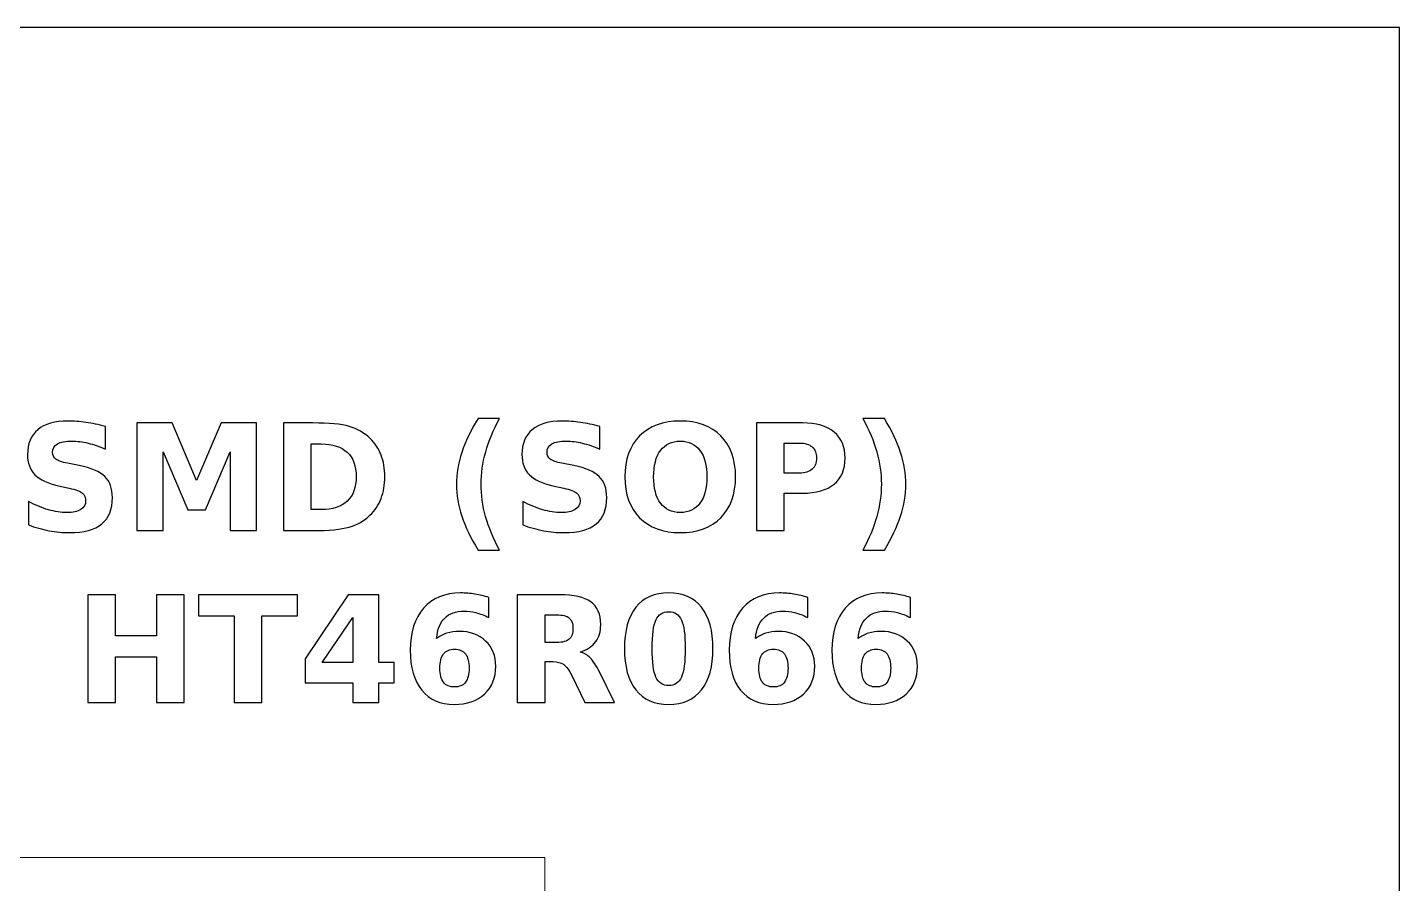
# Model space of a CAD drawing. Header units: centimetres. Extents: x -11.7 to -9.3, y -16.05 to -13.65.
# Drawn here: x -10.612 to -9.3, y -14.469 to -13.65 of the extents above; entities that cross this region are included whole.
import ezdxf

# ---------------------------------------------------------------- set-up
doc = ezdxf.new("R2010")
doc.units = ezdxf.units.CM
doc.header["$MEASUREMENT"] = 0
doc.layers.add('Layer 1', color=7, linetype='Continuous')

msp = doc.modelspace()

# ---------------------------------------------------------------- linework, layer by layer
at = {"layer": 'Layer 1', "color": 7}
msp.add_lwpolyline([(-11.7, -16.05), (-9.3, -16.05), (-9.3, -13.65), (-11.7, -13.65), (-11.7, -16.05)], close=True, dxfattribs=at)
at = {"layer": 'Layer 1', "color": 7, "lineweight": 9}
msp.add_lwpolyline([(-10.88251, -15.71355), (-10.11751, -15.71355), (-10.11751, -14.44355), (-10.88251, -14.44355), (-10.88251, -15.71355)], close=True, dxfattribs=at)
at = {"layer": 'Layer 1', "color": 250}
for points, knots in [([(-10.53771, -14.0314), (-10.53771, -14.0314), (-10.53771, -14.05315), (-10.53771, -14.05315), (-10.53771, -14.05315), (-10.54336, -14.05063), (-10.54888, -14.04873), (-10.55424, -14.04744), (-10.55424, -14.04744), (-10.55963, -14.04614), (-10.56471, -14.04551), (-10.56948, -14.04551), (-10.56948, -14.04551), (-10.57581, -14.04551), (-10.58051, -14.04638), (-10.58355, -14.04812), (-10.58355, -14.04812), (-10.58658, -14.04988), (-10.58809, -14.05259), (-10.58809, -14.05626), (-10.58809, -14.05626), (-10.58809, -14.05901), (-10.58708, -14.06117), (-10.58503, -14.0627), (-10.58503, -14.0627), (-10.58298, -14.06423), (-10.57927, -14.06557), (-10.57388, -14.06667), (-10.57388, -14.06667), (-10.57388, -14.06667), (-10.56259, -14.06893), (-10.56259, -14.06893), (-10.56259, -14.06893), (-10.55114, -14.07124), (-10.54303, -14.07472), (-10.53821, -14.07942), (-10.53821, -14.07942), (-10.53338, -14.0841), (-10.53096, -14.09076), (-10.53096, -14.09939), (-10.53096, -14.09939), (-10.53096, -14.11075), (-10.53432, -14.11919), (-10.54105, -14.12472), (-10.54105, -14.12472), (-10.54778, -14.13024), (-10.55805, -14.13302), (-10.57188, -14.13302), (-10.57188, -14.13302), (-10.57842, -14.13302), (-10.58496, -14.13241), (-10.59152, -14.13116), (-10.59152, -14.13116), (-10.59808, -14.12991), (-10.60467, -14.12808), (-10.61123, -14.12566), (-10.61123, -14.12566), (-10.61123, -14.12566), (-10.61123, -14.10327), (-10.61123, -14.10327), (-10.61123, -14.10327), (-10.60467, -14.10675), (-10.59832, -14.10938), (-10.59218, -14.11115), (-10.59218, -14.11115), (-10.58604, -14.11291), (-10.58014, -14.1138), (-10.57445, -14.1138), (-10.57445, -14.1138), (-10.56866, -14.1138), (-10.56422, -14.11284), (-10.56114, -14.11091), (-10.56114, -14.11091), (-10.55805, -14.10898), (-10.55653, -14.10623), (-10.55653, -14.10263), (-10.55653, -14.10263), (-10.55653, -14.09943), (-10.55756, -14.09694), (-10.55965, -14.0952), (-10.55965, -14.0952), (-10.56175, -14.09346), (-10.56591, -14.09189), (-10.57217, -14.09052), (-10.57217, -14.09052), (-10.57217, -14.09052), (-10.58244, -14.08824), (-10.58244, -14.08824), (-10.58244, -14.08824), (-10.59272, -14.08603), (-10.60025, -14.08253), (-10.605, -14.0777), (-10.605, -14.0777), (-10.60975, -14.07288), (-10.61212, -14.06637), (-10.61212, -14.05821), (-10.61212, -14.05821), (-10.61212, -14.04795), (-10.60881, -14.04007), (-10.6022, -14.03457), (-10.6022, -14.03457), (-10.59559, -14.02904), (-10.58609, -14.02629), (-10.57367, -14.02629), (-10.57367, -14.02629), (-10.56803, -14.02629), (-10.56222, -14.02672), (-10.55624, -14.02756), (-10.55624, -14.02756), (-10.55027, -14.02841), (-10.54409, -14.02968), (-10.53771, -14.0314)], [0, 0, 0, 0, 0.0357143, 0.0357143, 0.0357143, 0.0357143, 0.0714286, 0.0714286, 0.0714286, 0.0714286, 0.1071429, 0.1071429, 0.1071429, 0.1071429, 0.1428571, 0.1428571, 0.1428571, 0.1428571, 0.1785714, 0.1785714, 0.1785714, 0.1785714, 0.2142857, 0.2142857, 0.2142857, 0.2142857, 0.25, 0.25, 0.25, 0.25, 0.2857143, 0.2857143, 0.2857143, 0.2857143, 0.3214286, 0.3214286, 0.3214286, 0.3214286, 0.3571429, 0.3571429, 0.3571429, 0.3571429, 0.3928571, 0.3928571, 0.3928571, 0.3928571, 0.4285714, 0.4285714, 0.4285714, 0.4285714, 0.4642857, 0.4642857, 0.4642857, 0.4642857, 0.5, 0.5, 0.5, 0.5, 0.5357143, 0.5357143, 0.5357143, 0.5357143, 0.5714286, 0.5714286, 0.5714286, 0.5714286, 0.6071429, 0.6071429, 0.6071429, 0.6071429, 0.6428571, 0.6428571, 0.6428571, 0.6428571, 0.6785714, 0.6785714, 0.6785714, 0.6785714, 0.7142857, 0.7142857, 0.7142857, 0.7142857, 0.75, 0.75, 0.75, 0.75, 0.7857143, 0.7857143, 0.7857143, 0.7857143, 0.8214286, 0.8214286, 0.8214286, 0.8214286, 0.8571429, 0.8571429, 0.8571429, 0.8571429, 0.8928571, 0.8928571, 0.8928571, 0.8928571, 0.9285714, 0.9285714, 0.9285714, 0.9285714, 0.9642857, 0.9642857, 0.9642857, 0.9642857, 1, 1, 1, 1]), ([(-10.16076, -14.14962), (-10.16076, -14.14962), (-10.18122, -14.14962), (-10.18122, -14.14962), (-10.18122, -14.14962), (-10.18825, -14.13829), (-10.19345, -14.12749), (-10.19679, -14.11726), (-10.19679, -14.11726), (-10.20015, -14.10705), (-10.20182, -14.09692), (-10.20182, -14.08685), (-10.20182, -14.08685), (-10.20182, -14.07679), (-10.20013, -14.0666), (-10.19677, -14.0563), (-10.19677, -14.0563), (-10.19338, -14.04598), (-10.18821, -14.03521), (-10.18122, -14.02394), (-10.18122, -14.02394), (-10.18122, -14.02394), (-10.16076, -14.02394), (-10.16076, -14.02394), (-10.16076, -14.02394), (-10.16664, -14.03483), (-10.17104, -14.04548), (-10.17398, -14.05588), (-10.17398, -14.05588), (-10.17692, -14.06627), (-10.1784, -14.07655), (-10.1784, -14.08671), (-10.1784, -14.08671), (-10.1784, -14.09687), (-10.17694, -14.10715), (-10.17403, -14.11759), (-10.17403, -14.11759), (-10.17111, -14.12801), (-10.16669, -14.13869), (-10.16076, -14.14962)], [0, 0, 0, 0, 0.1, 0.1, 0.1, 0.1, 0.2, 0.2, 0.2, 0.2, 0.3, 0.3, 0.3, 0.3, 0.4, 0.4, 0.4, 0.4, 0.5, 0.5, 0.5, 0.5, 0.6, 0.6, 0.6, 0.6, 0.7, 0.7, 0.7, 0.7, 0.8, 0.8, 0.8, 0.8, 0.9, 0.9, 0.9, 0.9, 1, 1, 1, 1]), ([(-10.06492, -14.0314), (-10.06492, -14.0314), (-10.06492, -14.05315), (-10.06492, -14.05315), (-10.06492, -14.05315), (-10.07057, -14.05063), (-10.07609, -14.04873), (-10.08145, -14.04744), (-10.08145, -14.04744), (-10.08684, -14.04614), (-10.09192, -14.04551), (-10.09669, -14.04551), (-10.09669, -14.04551), (-10.10302, -14.04551), (-10.10772, -14.04638), (-10.11076, -14.04812), (-10.11076, -14.04812), (-10.11379, -14.04988), (-10.1153, -14.05259), (-10.1153, -14.05626), (-10.1153, -14.05626), (-10.1153, -14.05901), (-10.11429, -14.06117), (-10.11224, -14.0627), (-10.11224, -14.0627), (-10.11019, -14.06423), (-10.10648, -14.06557), (-10.10109, -14.06667), (-10.10109, -14.06667), (-10.10109, -14.06667), (-10.0898, -14.06893), (-10.0898, -14.06893), (-10.0898, -14.06893), (-10.07835, -14.07124), (-10.07024, -14.07472), (-10.06542, -14.07942), (-10.06542, -14.07942), (-10.06059, -14.0841), (-10.05817, -14.09076), (-10.05817, -14.09939), (-10.05817, -14.09939), (-10.05817, -14.11075), (-10.06153, -14.11919), (-10.06826, -14.12472), (-10.06826, -14.12472), (-10.07499, -14.13024), (-10.08526, -14.13302), (-10.09909, -14.13302), (-10.09909, -14.13302), (-10.10563, -14.13302), (-10.11217, -14.13241), (-10.11873, -14.13116), (-10.11873, -14.13116), (-10.12529, -14.12991), (-10.13188, -14.12808), (-10.13844, -14.12566), (-10.13844, -14.12566), (-10.13844, -14.12566), (-10.13844, -14.10327), (-10.13844, -14.10327), (-10.13844, -14.10327), (-10.13188, -14.10675), (-10.12553, -14.10938), (-10.11939, -14.11115), (-10.11939, -14.11115), (-10.11325, -14.11291), (-10.10735, -14.1138), (-10.10166, -14.1138), (-10.10166, -14.1138), (-10.09587, -14.1138), (-10.09143, -14.11284), (-10.08835, -14.11091), (-10.08835, -14.11091), (-10.08526, -14.10898), (-10.08374, -14.10623), (-10.08374, -14.10263), (-10.08374, -14.10263), (-10.08374, -14.09943), (-10.08477, -14.09694), (-10.08686, -14.0952), (-10.08686, -14.0952), (-10.08896, -14.09346), (-10.09312, -14.09189), (-10.09938, -14.09052), (-10.09938, -14.09052), (-10.09938, -14.09052), (-10.10965, -14.08824), (-10.10965, -14.08824), (-10.10965, -14.08824), (-10.11993, -14.08603), (-10.12746, -14.08253), (-10.13221, -14.0777), (-10.13221, -14.0777), (-10.13696, -14.07288), (-10.13933, -14.06637), (-10.13933, -14.05821), (-10.13933, -14.05821), (-10.13933, -14.04795), (-10.13602, -14.04007), (-10.12941, -14.03457), (-10.12941, -14.03457), (-10.1228, -14.02904), (-10.1133, -14.02629), (-10.10088, -14.02629), (-10.10088, -14.02629), (-10.09524, -14.02629), (-10.08943, -14.02672), (-10.08345, -14.02756), (-10.08345, -14.02756), (-10.07748, -14.02841), (-10.0713, -14.02968), (-10.06492, -14.0314)], [0, 0, 0, 0, 0.0357143, 0.0357143, 0.0357143, 0.0357143, 0.0714286, 0.0714286, 0.0714286, 0.0714286, 0.1071429, 0.1071429, 0.1071429, 0.1071429, 0.1428571, 0.1428571, 0.1428571, 0.1428571, 0.1785714, 0.1785714, 0.1785714, 0.1785714, 0.2142857, 0.2142857, 0.2142857, 0.2142857, 0.25, 0.25, 0.25, 0.25, 0.2857143, 0.2857143, 0.2857143, 0.2857143, 0.3214286, 0.3214286, 0.3214286, 0.3214286, 0.3571429, 0.3571429, 0.3571429, 0.3571429, 0.3928571, 0.3928571, 0.3928571, 0.3928571, 0.4285714, 0.4285714, 0.4285714, 0.4285714, 0.4642857, 0.4642857, 0.4642857, 0.4642857, 0.5, 0.5, 0.5, 0.5, 0.5357143, 0.5357143, 0.5357143, 0.5357143, 0.5714286, 0.5714286, 0.5714286, 0.5714286, 0.6071429, 0.6071429, 0.6071429, 0.6071429, 0.6428571, 0.6428571, 0.6428571, 0.6428571, 0.6785714, 0.6785714, 0.6785714, 0.6785714, 0.7142857, 0.7142857, 0.7142857, 0.7142857, 0.75, 0.75, 0.75, 0.75, 0.7857143, 0.7857143, 0.7857143, 0.7857143, 0.8214286, 0.8214286, 0.8214286, 0.8214286, 0.8571429, 0.8571429, 0.8571429, 0.8571429, 0.8928571, 0.8928571, 0.8928571, 0.8928571, 0.9285714, 0.9285714, 0.9285714, 0.9285714, 0.9642857, 0.9642857, 0.9642857, 0.9642857, 1, 1, 1, 1]), ([(-9.9879, -14.02629), (-9.97137, -14.02629), (-9.95841, -14.03102), (-9.94905, -14.0405), (-9.94905, -14.0405), (-9.93967, -14.04995), (-9.93499, -14.063), (-9.93499, -14.07968), (-9.93499, -14.07968), (-9.93499, -14.09631), (-9.93967, -14.10936), (-9.94905, -14.11881), (-9.94905, -14.11881), (-9.95841, -14.12829), (-9.97137, -14.13302), (-9.9879, -14.13302), (-9.9879, -14.13302), (-10.00439, -14.13302), (-10.01732, -14.12829), (-10.02673, -14.11881), (-10.02673, -14.11881), (-10.03611, -14.10936), (-10.04082, -14.09631), (-10.04082, -14.07968), (-10.04082, -14.07968), (-10.04082, -14.063), (-10.03611, -14.04995), (-10.02673, -14.0405), (-10.02673, -14.0405), (-10.01732, -14.03102), (-10.00439, -14.02629), (-9.9879, -14.02629)], [0, 0, 0, 0, 0.125, 0.125, 0.125, 0.125, 0.25, 0.25, 0.25, 0.25, 0.375, 0.375, 0.375, 0.375, 0.5, 0.5, 0.5, 0.5, 0.625, 0.625, 0.625, 0.625, 0.75, 0.75, 0.75, 0.75, 0.875, 0.875, 0.875, 0.875, 1, 1, 1, 1]), ([(-9.81318, -14.14962), (-9.8073, -14.13869), (-9.80288, -14.12801), (-9.79994, -14.11759), (-9.79994, -14.11759), (-9.797, -14.10715), (-9.79554, -14.09687), (-9.79554, -14.08671), (-9.79554, -14.08671), (-9.79554, -14.07655), (-9.797, -14.06627), (-9.79994, -14.05588), (-9.79994, -14.05588), (-9.80288, -14.04548), (-9.8073, -14.03483), (-9.81318, -14.02394), (-9.81318, -14.02394), (-9.81318, -14.02394), (-9.79272, -14.02394), (-9.79272, -14.02394), (-9.79272, -14.02394), (-9.78574, -14.03521), (-9.78056, -14.04598), (-9.77717, -14.0563), (-9.77717, -14.0563), (-9.77381, -14.0666), (-9.77212, -14.07679), (-9.77212, -14.08685), (-9.77212, -14.08685), (-9.77212, -14.09692), (-9.77379, -14.10705), (-9.77715, -14.11726), (-9.77715, -14.11726), (-9.78049, -14.12749), (-9.78569, -14.13829), (-9.79272, -14.14962), (-9.79272, -14.14962), (-9.79272, -14.14962), (-9.81318, -14.14962), (-9.81318, -14.14962)], [0, 0, 0, 0, 0.1, 0.1, 0.1, 0.1, 0.2, 0.2, 0.2, 0.2, 0.3, 0.3, 0.3, 0.3, 0.4, 0.4, 0.4, 0.4, 0.5, 0.5, 0.5, 0.5, 0.6, 0.6, 0.6, 0.6, 0.7, 0.7, 0.7, 0.7, 0.8, 0.8, 0.8, 0.8, 0.9, 0.9, 0.9, 0.9, 1, 1, 1, 1]), ([(-10.50768, -14.02815), (-10.50768, -14.02815), (-10.47393, -14.02815), (-10.47393, -14.02815), (-10.47393, -14.02815), (-10.47393, -14.02815), (-10.45048, -14.08321), (-10.45048, -14.08321), (-10.45048, -14.08321), (-10.45048, -14.08321), (-10.42692, -14.02815), (-10.42692, -14.02815), (-10.42692, -14.02815), (-10.42692, -14.02815), (-10.39324, -14.02815), (-10.39324, -14.02815), (-10.39324, -14.02815), (-10.39324, -14.02815), (-10.39324, -14.13102), (-10.39324, -14.13102), (-10.39324, -14.13102), (-10.39324, -14.13102), (-10.41831, -14.13102), (-10.41831, -14.13102), (-10.41831, -14.13102), (-10.41831, -14.13102), (-10.41831, -14.05578), (-10.41831, -14.05578), (-10.41831, -14.05578), (-10.41831, -14.05578), (-10.44202, -14.11124), (-10.44202, -14.11124), (-10.44202, -14.11124), (-10.44202, -14.11124), (-10.45883, -14.11124), (-10.45883, -14.11124), (-10.45883, -14.11124), (-10.45883, -14.11124), (-10.48254, -14.05578), (-10.48254, -14.05578), (-10.48254, -14.05578), (-10.48254, -14.05578), (-10.48254, -14.13102), (-10.48254, -14.13102), (-10.48254, -14.13102), (-10.48254, -14.13102), (-10.50768, -14.13102), (-10.50768, -14.13102), (-10.50768, -14.13102), (-10.50768, -14.13102), (-10.50768, -14.02815), (-10.50768, -14.02815)], [0, 0, 0, 0, 0.0769231, 0.0769231, 0.0769231, 0.0769231, 0.1538462, 0.1538462, 0.1538462, 0.1538462, 0.2307692, 0.2307692, 0.2307692, 0.2307692, 0.3076923, 0.3076923, 0.3076923, 0.3076923, 0.3846154, 0.3846154, 0.3846154, 0.3846154, 0.4615385, 0.4615385, 0.4615385, 0.4615385, 0.5384615, 0.5384615, 0.5384615, 0.5384615, 0.6153846, 0.6153846, 0.6153846, 0.6153846, 0.6923077, 0.6923077, 0.6923077, 0.6923077, 0.7692308, 0.7692308, 0.7692308, 0.7692308, 0.8461538, 0.8461538, 0.8461538, 0.8461538, 0.9230769, 0.9230769, 0.9230769, 0.9230769, 1, 1, 1, 1]), ([(-10.36725, -14.02815), (-10.36725, -14.02815), (-10.33926, -14.02815), (-10.33926, -14.02815), (-10.33926, -14.02815), (-10.32365, -14.02815), (-10.31203, -14.02926), (-10.30439, -14.03149), (-10.30439, -14.03149), (-10.29674, -14.03372), (-10.29018, -14.03749), (-10.2847, -14.04283), (-10.2847, -14.04283), (-10.27988, -14.04746), (-10.27631, -14.05282), (-10.27395, -14.05889), (-10.27395, -14.05889), (-10.27163, -14.06493), (-10.27045, -14.0718), (-10.27045, -14.07949), (-10.27045, -14.07949), (-10.27045, -14.08725), (-10.27163, -14.09417), (-10.27395, -14.10026), (-10.27395, -14.10026), (-10.27631, -14.10635), (-10.27988, -14.11171), (-10.2847, -14.11634), (-10.2847, -14.11634), (-10.29023, -14.12168), (-10.29684, -14.12545), (-10.30455, -14.12768), (-10.30455, -14.12768), (-10.31227, -14.12991), (-10.32384, -14.13102), (-10.33926, -14.13102), (-10.33926, -14.13102), (-10.33926, -14.13102), (-10.36725, -14.13102), (-10.36725, -14.13102), (-10.36725, -14.13102), (-10.36725, -14.13102), (-10.36725, -14.02815), (-10.36725, -14.02815)], [0, 0, 0, 0, 0.0909091, 0.0909091, 0.0909091, 0.0909091, 0.1818182, 0.1818182, 0.1818182, 0.1818182, 0.2727273, 0.2727273, 0.2727273, 0.2727273, 0.3636364, 0.3636364, 0.3636364, 0.3636364, 0.4545455, 0.4545455, 0.4545455, 0.4545455, 0.5454545, 0.5454545, 0.5454545, 0.5454545, 0.6363636, 0.6363636, 0.6363636, 0.6363636, 0.7272727, 0.7272727, 0.7272727, 0.7272727, 0.8181818, 0.8181818, 0.8181818, 0.8181818, 0.9090909, 0.9090909, 0.9090909, 0.9090909, 1, 1, 1, 1]), ([(-9.91492, -14.02815), (-9.91492, -14.02815), (-9.8709, -14.02815), (-9.8709, -14.02815), (-9.8709, -14.02815), (-9.8578, -14.02815), (-9.84775, -14.03107), (-9.84074, -14.03688), (-9.84074, -14.03688), (-9.83374, -14.04269), (-9.83023, -14.05096), (-9.83023, -14.06171), (-9.83023, -14.06171), (-9.83023, -14.07248), (-9.83374, -14.08078), (-9.84074, -14.08659), (-9.84074, -14.08659), (-9.84775, -14.0924), (-9.8578, -14.09532), (-9.8709, -14.09532), (-9.8709, -14.09532), (-9.8709, -14.09532), (-9.88839, -14.09532), (-9.88839, -14.09532), (-9.88839, -14.09532), (-9.88839, -14.09532), (-9.88839, -14.13102), (-9.88839, -14.13102), (-9.88839, -14.13102), (-9.88839, -14.13102), (-9.91492, -14.13102), (-9.91492, -14.13102), (-9.91492, -14.13102), (-9.91492, -14.13102), (-9.91492, -14.02815), (-9.91492, -14.02815)], [0, 0, 0, 0, 0.1111111, 0.1111111, 0.1111111, 0.1111111, 0.2222222, 0.2222222, 0.2222222, 0.2222222, 0.3333333, 0.3333333, 0.3333333, 0.3333333, 0.4444444, 0.4444444, 0.4444444, 0.4444444, 0.5555556, 0.5555556, 0.5555556, 0.5555556, 0.6666667, 0.6666667, 0.6666667, 0.6666667, 0.7777778, 0.7777778, 0.7777778, 0.7777778, 0.8888889, 0.8888889, 0.8888889, 0.8888889, 1, 1, 1, 1]), ([(-10.34072, -14.04821), (-10.34072, -14.04821), (-10.34072, -14.11096), (-10.34072, -14.11096), (-10.34072, -14.11096), (-10.34072, -14.11096), (-10.33122, -14.11096), (-10.33122, -14.11096), (-10.33122, -14.11096), (-10.32038, -14.11096), (-10.3121, -14.10828), (-10.30639, -14.10289), (-10.30639, -14.10289), (-10.30067, -14.09753), (-10.2978, -14.08972), (-10.2978, -14.07949), (-10.2978, -14.07949), (-10.2978, -14.06928), (-10.30065, -14.06152), (-10.30634, -14.05621), (-10.30634, -14.05621), (-10.31203, -14.05087), (-10.32033, -14.04821), (-10.33122, -14.04821), (-10.33122, -14.04821), (-10.33122, -14.04821), (-10.34072, -14.04821), (-10.34072, -14.04821)], [0, 0, 0, 0, 0.1428571, 0.1428571, 0.1428571, 0.1428571, 0.2857143, 0.2857143, 0.2857143, 0.2857143, 0.4285714, 0.4285714, 0.4285714, 0.4285714, 0.5714286, 0.5714286, 0.5714286, 0.5714286, 0.7142857, 0.7142857, 0.7142857, 0.7142857, 0.8571429, 0.8571429, 0.8571429, 0.8571429, 1, 1, 1, 1]), ([(-9.9879, -14.04551), (-9.99599, -14.04551), (-10.00225, -14.04849), (-10.00672, -14.05447), (-10.00672, -14.05447), (-10.01116, -14.06044), (-10.0134, -14.06884), (-10.0134, -14.07968), (-10.0134, -14.07968), (-10.0134, -14.0905), (-10.01116, -14.09887), (-10.00672, -14.10484), (-10.00672, -14.10484), (-10.00225, -14.11082), (-9.99599, -14.1138), (-9.9879, -14.1138), (-9.9879, -14.1138), (-9.97976, -14.1138), (-9.97349, -14.11082), (-9.96902, -14.10484), (-9.96902, -14.10484), (-9.96457, -14.09887), (-9.96234, -14.0905), (-9.96234, -14.07968), (-9.96234, -14.07968), (-9.96234, -14.06884), (-9.96457, -14.06044), (-9.96902, -14.05447), (-9.96902, -14.05447), (-9.97349, -14.04849), (-9.97976, -14.04551), (-9.9879, -14.04551)], [0, 0, 0, 0, 0.125, 0.125, 0.125, 0.125, 0.25, 0.25, 0.25, 0.25, 0.375, 0.375, 0.375, 0.375, 0.5, 0.5, 0.5, 0.5, 0.625, 0.625, 0.625, 0.625, 0.75, 0.75, 0.75, 0.75, 0.875, 0.875, 0.875, 0.875, 1, 1, 1, 1]), ([(-9.88839, -14.04737), (-9.88839, -14.04737), (-9.88839, -14.0761), (-9.88839, -14.0761), (-9.88839, -14.0761), (-9.88839, -14.0761), (-9.87372, -14.0761), (-9.87372, -14.0761), (-9.87372, -14.0761), (-9.86857, -14.0761), (-9.86459, -14.07486), (-9.86179, -14.07234), (-9.86179, -14.07234), (-9.85899, -14.06985), (-9.85758, -14.0663), (-9.85758, -14.06171), (-9.85758, -14.06171), (-9.85758, -14.0571), (-9.85899, -14.05357), (-9.86179, -14.05108), (-9.86179, -14.05108), (-9.86459, -14.04861), (-9.86857, -14.04737), (-9.87372, -14.04737), (-9.87372, -14.04737), (-9.87372, -14.04737), (-9.88839, -14.04737), (-9.88839, -14.04737)], [0, 0, 0, 0, 0.1428571, 0.1428571, 0.1428571, 0.1428571, 0.2857143, 0.2857143, 0.2857143, 0.2857143, 0.4285714, 0.4285714, 0.4285714, 0.4285714, 0.5714286, 0.5714286, 0.5714286, 0.5714286, 0.7142857, 0.7142857, 0.7142857, 0.7142857, 0.8571429, 0.8571429, 0.8571429, 0.8571429, 1, 1, 1, 1]), ([(-10.55447, -14.1924), (-10.55447, -14.1924), (-10.52794, -14.1924), (-10.52794, -14.1924), (-10.52794, -14.1924), (-10.52794, -14.1924), (-10.52794, -14.23161), (-10.52794, -14.23161), (-10.52794, -14.23161), (-10.52794, -14.23161), (-10.48881, -14.23161), (-10.48881, -14.23161), (-10.48881, -14.23161), (-10.48881, -14.23161), (-10.48881, -14.1924), (-10.48881, -14.1924), (-10.48881, -14.1924), (-10.48881, -14.1924), (-10.46228, -14.1924), (-10.46228, -14.1924), (-10.46228, -14.1924), (-10.46228, -14.1924), (-10.46228, -14.29527), (-10.46228, -14.29527), (-10.46228, -14.29527), (-10.46228, -14.29527), (-10.48881, -14.29527), (-10.48881, -14.29527), (-10.48881, -14.29527), (-10.48881, -14.29527), (-10.48881, -14.25167), (-10.48881, -14.25167), (-10.48881, -14.25167), (-10.48881, -14.25167), (-10.52794, -14.25167), (-10.52794, -14.25167), (-10.52794, -14.25167), (-10.52794, -14.25167), (-10.52794, -14.29527), (-10.52794, -14.29527), (-10.52794, -14.29527), (-10.52794, -14.29527), (-10.55447, -14.29527), (-10.55447, -14.29527), (-10.55447, -14.29527), (-10.55447, -14.29527), (-10.55447, -14.1924), (-10.55447, -14.1924)], [0, 0, 0, 0, 0.0833333, 0.0833333, 0.0833333, 0.0833333, 0.1666667, 0.1666667, 0.1666667, 0.1666667, 0.25, 0.25, 0.25, 0.25, 0.3333333, 0.3333333, 0.3333333, 0.3333333, 0.4166667, 0.4166667, 0.4166667, 0.4166667, 0.5, 0.5, 0.5, 0.5, 0.5833333, 0.5833333, 0.5833333, 0.5833333, 0.6666667, 0.6666667, 0.6666667, 0.6666667, 0.75, 0.75, 0.75, 0.75, 0.8333333, 0.8333333, 0.8333333, 0.8333333, 0.9166667, 0.9166667, 0.9166667, 0.9166667, 1, 1, 1, 1]), ([(-10.44866, -14.1924), (-10.44866, -14.1924), (-10.35386, -14.1924), (-10.35386, -14.1924), (-10.35386, -14.1924), (-10.35386, -14.1924), (-10.35386, -14.21246), (-10.35386, -14.21246), (-10.35386, -14.21246), (-10.35386, -14.21246), (-10.38796, -14.21246), (-10.38796, -14.21246), (-10.38796, -14.21246), (-10.38796, -14.21246), (-10.38796, -14.29527), (-10.38796, -14.29527), (-10.38796, -14.29527), (-10.38796, -14.29527), (-10.41449, -14.29527), (-10.41449, -14.29527), (-10.41449, -14.29527), (-10.41449, -14.29527), (-10.41449, -14.21246), (-10.41449, -14.21246), (-10.41449, -14.21246), (-10.41449, -14.21246), (-10.44866, -14.21246), (-10.44866, -14.21246), (-10.44866, -14.21246), (-10.44866, -14.21246), (-10.44866, -14.1924), (-10.44866, -14.1924)], [0, 0, 0, 0, 0.125, 0.125, 0.125, 0.125, 0.25, 0.25, 0.25, 0.25, 0.375, 0.375, 0.375, 0.375, 0.5, 0.5, 0.5, 0.5, 0.625, 0.625, 0.625, 0.625, 0.75, 0.75, 0.75, 0.75, 0.875, 0.875, 0.875, 0.875, 1, 1, 1, 1]), ([(-10.30553, -14.1924), (-10.30553, -14.1924), (-10.27603, -14.1924), (-10.27603, -14.1924), (-10.27603, -14.1924), (-10.27603, -14.1924), (-10.27603, -14.25731), (-10.27603, -14.25731), (-10.27603, -14.25731), (-10.27603, -14.25731), (-10.26136, -14.25731), (-10.26136, -14.25731), (-10.26136, -14.25731), (-10.26136, -14.25731), (-10.26136, -14.27653), (-10.26136, -14.27653), (-10.26136, -14.27653), (-10.26136, -14.27653), (-10.27603, -14.27653), (-10.27603, -14.27653), (-10.27603, -14.27653), (-10.27603, -14.27653), (-10.27603, -14.29527), (-10.27603, -14.29527), (-10.27603, -14.29527), (-10.27603, -14.29527), (-10.3011, -14.29527), (-10.3011, -14.29527), (-10.3011, -14.29527), (-10.3011, -14.29527), (-10.3011, -14.27653), (-10.3011, -14.27653), (-10.3011, -14.27653), (-10.3011, -14.27653), (-10.34673, -14.27653), (-10.34673, -14.27653), (-10.34673, -14.27653), (-10.34673, -14.27653), (-10.34673, -14.25378), (-10.34673, -14.25378), (-10.34673, -14.25378), (-10.34673, -14.25378), (-10.30553, -14.1924), (-10.30553, -14.1924)], [0, 0, 0, 0, 0.0909091, 0.0909091, 0.0909091, 0.0909091, 0.1818182, 0.1818182, 0.1818182, 0.1818182, 0.2727273, 0.2727273, 0.2727273, 0.2727273, 0.3636364, 0.3636364, 0.3636364, 0.3636364, 0.4545455, 0.4545455, 0.4545455, 0.4545455, 0.5454545, 0.5454545, 0.5454545, 0.5454545, 0.6363636, 0.6363636, 0.6363636, 0.6363636, 0.7272727, 0.7272727, 0.7272727, 0.7272727, 0.8181818, 0.8181818, 0.8181818, 0.8181818, 0.9090909, 0.9090909, 0.9090909, 0.9090909, 1, 1, 1, 1]), ([(-10.17105, -14.19508), (-10.17105, -14.19508), (-10.17105, -14.21411), (-10.17105, -14.21411), (-10.17105, -14.21411), (-10.17542, -14.21204), (-10.17951, -14.21051), (-10.18337, -14.20952), (-10.18337, -14.20952), (-10.18723, -14.20853), (-10.19101, -14.20804), (-10.19468, -14.20804), (-10.19468, -14.20804), (-10.20259, -14.20804), (-10.20872, -14.21023), (-10.21314, -14.21463), (-10.21314, -14.21463), (-10.21754, -14.219), (-10.22013, -14.22551), (-10.22086, -14.23415), (-10.22086, -14.23415), (-10.21783, -14.23191), (-10.21453, -14.23022), (-10.211, -14.22909), (-10.211, -14.22909), (-10.20748, -14.22796), (-10.20362, -14.2274), (-10.19943, -14.2274), (-10.19943, -14.2274), (-10.18892, -14.2274), (-10.18043, -14.23048), (-10.17399, -14.23664), (-10.17399, -14.23664), (-10.16752, -14.24278), (-10.1643, -14.25084), (-10.1643, -14.26082), (-10.1643, -14.26082), (-10.1643, -14.27185), (-10.1679, -14.28067), (-10.17512, -14.28732), (-10.17512, -14.28732), (-10.18231, -14.29395), (-10.192, -14.29727), (-10.20411, -14.29727), (-10.20411, -14.29727), (-10.21747, -14.29727), (-10.22782, -14.29275), (-10.23516, -14.28372), (-10.23516, -14.28372), (-10.24247, -14.27471), (-10.24614, -14.2619), (-10.24614, -14.24532), (-10.24614, -14.24532), (-10.24614, -14.22834), (-10.24186, -14.21498), (-10.2333, -14.20527), (-10.2333, -14.20527), (-10.22472, -14.19555), (-10.21298, -14.19068), (-10.19805, -14.19068), (-10.19805, -14.19068), (-10.19332, -14.19068), (-10.18873, -14.19106), (-10.18426, -14.19179), (-10.18426, -14.19179), (-10.17982, -14.19252), (-10.17542, -14.19362), (-10.17105, -14.19508)], [0, 0, 0, 0, 0.0588235, 0.0588235, 0.0588235, 0.0588235, 0.1176471, 0.1176471, 0.1176471, 0.1176471, 0.1764706, 0.1764706, 0.1764706, 0.1764706, 0.2352941, 0.2352941, 0.2352941, 0.2352941, 0.2941176, 0.2941176, 0.2941176, 0.2941176, 0.3529412, 0.3529412, 0.3529412, 0.3529412, 0.4117647, 0.4117647, 0.4117647, 0.4117647, 0.4705882, 0.4705882, 0.4705882, 0.4705882, 0.5294118, 0.5294118, 0.5294118, 0.5294118, 0.5882353, 0.5882353, 0.5882353, 0.5882353, 0.6470588, 0.6470588, 0.6470588, 0.6470588, 0.7058824, 0.7058824, 0.7058824, 0.7058824, 0.7647059, 0.7647059, 0.7647059, 0.7647059, 0.8235294, 0.8235294, 0.8235294, 0.8235294, 0.8823529, 0.8823529, 0.8823529, 0.8823529, 0.9411765, 0.9411765, 0.9411765, 0.9411765, 1, 1, 1, 1]), ([(-10.11721, -14.25635), (-10.11721, -14.25635), (-10.11721, -14.29527), (-10.11721, -14.29527), (-10.11721, -14.29527), (-10.11721, -14.29527), (-10.14374, -14.29527), (-10.14374, -14.29527), (-10.14374, -14.29527), (-10.14374, -14.29527), (-10.14374, -14.1924), (-10.14374, -14.1924), (-10.14374, -14.1924), (-10.14374, -14.1924), (-10.10322, -14.1924), (-10.10322, -14.1924), (-10.10322, -14.1924), (-10.08967, -14.1924), (-10.07972, -14.19468), (-10.07342, -14.19922), (-10.07342, -14.19922), (-10.0671, -14.20376), (-10.06394, -14.21096), (-10.06394, -14.22079), (-10.06394, -14.22079), (-10.06394, -14.22758), (-10.06559, -14.23318), (-10.06886, -14.23753), (-10.06886, -14.23753), (-10.07215, -14.24191), (-10.07711, -14.24513), (-10.08372, -14.24718), (-10.08372, -14.24718), (-10.0801, -14.24802), (-10.07683, -14.24988), (-10.07396, -14.2528), (-10.07396, -14.2528), (-10.07109, -14.25571), (-10.0682, -14.26013), (-10.06526, -14.26606), (-10.06526, -14.26606), (-10.06526, -14.26606), (-10.05084, -14.29527), (-10.05084, -14.29527), (-10.05084, -14.29527), (-10.05084, -14.29527), (-10.07911, -14.29527), (-10.07911, -14.29527), (-10.07911, -14.29527), (-10.07911, -14.29527), (-10.09165, -14.26971), (-10.09165, -14.26971), (-10.09165, -14.26971), (-10.09416, -14.26458), (-10.09673, -14.26105), (-10.09934, -14.25917), (-10.09934, -14.25917), (-10.10193, -14.25729), (-10.10538, -14.25635), (-10.10971, -14.25635), (-10.10971, -14.25635), (-10.10971, -14.25635), (-10.11721, -14.25635), (-10.11721, -14.25635)], [0, 0, 0, 0, 0.0625, 0.0625, 0.0625, 0.0625, 0.125, 0.125, 0.125, 0.125, 0.1875, 0.1875, 0.1875, 0.1875, 0.25, 0.25, 0.25, 0.25, 0.3125, 0.3125, 0.3125, 0.3125, 0.375, 0.375, 0.375, 0.375, 0.4375, 0.4375, 0.4375, 0.4375, 0.5, 0.5, 0.5, 0.5, 0.5625, 0.5625, 0.5625, 0.5625, 0.625, 0.625, 0.625, 0.625, 0.6875, 0.6875, 0.6875, 0.6875, 0.75, 0.75, 0.75, 0.75, 0.8125, 0.8125, 0.8125, 0.8125, 0.875, 0.875, 0.875, 0.875, 0.9375, 0.9375, 0.9375, 0.9375, 1, 1, 1, 1]), ([(-9.95661, -14.24393), (-9.95661, -14.26098), (-9.96028, -14.27413), (-9.96764, -14.28339), (-9.96764, -14.28339), (-9.97498, -14.29264), (-9.98542, -14.29727), (-9.99892, -14.29727), (-9.99892, -14.29727), (-10.01247, -14.29727), (-10.02293, -14.29264), (-10.03027, -14.28339), (-10.03027, -14.28339), (-10.03763, -14.27413), (-10.0413, -14.26098), (-10.0413, -14.24393), (-10.0413, -14.24393), (-10.0413, -14.22686), (-10.03763, -14.21368), (-10.03027, -14.20442), (-10.03027, -14.20442), (-10.02293, -14.19518), (-10.01247, -14.19054), (-9.99892, -14.19054), (-9.99892, -14.19054), (-9.98542, -14.19054), (-9.97498, -14.19518), (-9.96764, -14.20442), (-9.96764, -14.20442), (-9.96028, -14.21368), (-9.95661, -14.22686), (-9.95661, -14.24393)], [0, 0, 0, 0, 0.125, 0.125, 0.125, 0.125, 0.25, 0.25, 0.25, 0.25, 0.375, 0.375, 0.375, 0.375, 0.5, 0.5, 0.5, 0.5, 0.625, 0.625, 0.625, 0.625, 0.75, 0.75, 0.75, 0.75, 0.875, 0.875, 0.875, 0.875, 1, 1, 1, 1]), ([(-9.86602, -14.19508), (-9.86602, -14.19508), (-9.86602, -14.21411), (-9.86602, -14.21411), (-9.86602, -14.21411), (-9.87039, -14.21204), (-9.87448, -14.21051), (-9.87834, -14.20952), (-9.87834, -14.20952), (-9.8822, -14.20853), (-9.88598, -14.20804), (-9.88965, -14.20804), (-9.88965, -14.20804), (-9.89756, -14.20804), (-9.90369, -14.21023), (-9.90811, -14.21463), (-9.90811, -14.21463), (-9.91251, -14.219), (-9.9151, -14.22551), (-9.91583, -14.23415), (-9.91583, -14.23415), (-9.9128, -14.23191), (-9.9095, -14.23022), (-9.90597, -14.22909), (-9.90597, -14.22909), (-9.90245, -14.22796), (-9.89859, -14.2274), (-9.8944, -14.2274), (-9.8944, -14.2274), (-9.88389, -14.2274), (-9.8754, -14.23048), (-9.86896, -14.23664), (-9.86896, -14.23664), (-9.86249, -14.24278), (-9.85927, -14.25084), (-9.85927, -14.26082), (-9.85927, -14.26082), (-9.85927, -14.27185), (-9.86287, -14.28067), (-9.87009, -14.28732), (-9.87009, -14.28732), (-9.87728, -14.29395), (-9.88697, -14.29727), (-9.89908, -14.29727), (-9.89908, -14.29727), (-9.91244, -14.29727), (-9.92279, -14.29275), (-9.93013, -14.28372), (-9.93013, -14.28372), (-9.93744, -14.27471), (-9.94111, -14.2619), (-9.94111, -14.24532), (-9.94111, -14.24532), (-9.94111, -14.22834), (-9.93683, -14.21498), (-9.92827, -14.20527), (-9.92827, -14.20527), (-9.91969, -14.19555), (-9.90795, -14.19068), (-9.89302, -14.19068), (-9.89302, -14.19068), (-9.88829, -14.19068), (-9.8837, -14.19106), (-9.87923, -14.19179), (-9.87923, -14.19179), (-9.87479, -14.19252), (-9.87039, -14.19362), (-9.86602, -14.19508)], [0, 0, 0, 0, 0.0588235, 0.0588235, 0.0588235, 0.0588235, 0.1176471, 0.1176471, 0.1176471, 0.1176471, 0.1764706, 0.1764706, 0.1764706, 0.1764706, 0.2352941, 0.2352941, 0.2352941, 0.2352941, 0.2941176, 0.2941176, 0.2941176, 0.2941176, 0.3529412, 0.3529412, 0.3529412, 0.3529412, 0.4117647, 0.4117647, 0.4117647, 0.4117647, 0.4705882, 0.4705882, 0.4705882, 0.4705882, 0.5294118, 0.5294118, 0.5294118, 0.5294118, 0.5882353, 0.5882353, 0.5882353, 0.5882353, 0.6470588, 0.6470588, 0.6470588, 0.6470588, 0.7058824, 0.7058824, 0.7058824, 0.7058824, 0.7647059, 0.7647059, 0.7647059, 0.7647059, 0.8235294, 0.8235294, 0.8235294, 0.8235294, 0.8823529, 0.8823529, 0.8823529, 0.8823529, 0.9411765, 0.9411765, 0.9411765, 0.9411765, 1, 1, 1, 1]), ([(-9.76783, -14.19508), (-9.76783, -14.19508), (-9.76783, -14.21411), (-9.76783, -14.21411), (-9.76783, -14.21411), (-9.7722, -14.21204), (-9.77629, -14.21051), (-9.78015, -14.20952), (-9.78015, -14.20952), (-9.78401, -14.20853), (-9.78779, -14.20804), (-9.79146, -14.20804), (-9.79146, -14.20804), (-9.79937, -14.20804), (-9.8055, -14.21023), (-9.80992, -14.21463), (-9.80992, -14.21463), (-9.81432, -14.219), (-9.81691, -14.22551), (-9.81764, -14.23415), (-9.81764, -14.23415), (-9.81461, -14.23191), (-9.81131, -14.23022), (-9.80778, -14.22909), (-9.80778, -14.22909), (-9.80426, -14.22796), (-9.8004, -14.2274), (-9.79621, -14.2274), (-9.79621, -14.2274), (-9.7857, -14.2274), (-9.77721, -14.23048), (-9.77077, -14.23664), (-9.77077, -14.23664), (-9.7643, -14.24278), (-9.76108, -14.25084), (-9.76108, -14.26082), (-9.76108, -14.26082), (-9.76108, -14.27185), (-9.76468, -14.28067), (-9.7719, -14.28732), (-9.7719, -14.28732), (-9.77909, -14.29395), (-9.78878, -14.29727), (-9.80089, -14.29727), (-9.80089, -14.29727), (-9.81425, -14.29727), (-9.8246, -14.29275), (-9.83194, -14.28372), (-9.83194, -14.28372), (-9.83925, -14.27471), (-9.84292, -14.2619), (-9.84292, -14.24532), (-9.84292, -14.24532), (-9.84292, -14.22834), (-9.83864, -14.21498), (-9.83008, -14.20527), (-9.83008, -14.20527), (-9.8215, -14.19555), (-9.80976, -14.19068), (-9.79483, -14.19068), (-9.79483, -14.19068), (-9.7901, -14.19068), (-9.78551, -14.19106), (-9.78104, -14.19179), (-9.78104, -14.19179), (-9.7766, -14.19252), (-9.7722, -14.19362), (-9.76783, -14.19508)], [0, 0, 0, 0, 0.0588235, 0.0588235, 0.0588235, 0.0588235, 0.1176471, 0.1176471, 0.1176471, 0.1176471, 0.1764706, 0.1764706, 0.1764706, 0.1764706, 0.2352941, 0.2352941, 0.2352941, 0.2352941, 0.2941176, 0.2941176, 0.2941176, 0.2941176, 0.3529412, 0.3529412, 0.3529412, 0.3529412, 0.4117647, 0.4117647, 0.4117647, 0.4117647, 0.4705882, 0.4705882, 0.4705882, 0.4705882, 0.5294118, 0.5294118, 0.5294118, 0.5294118, 0.5882353, 0.5882353, 0.5882353, 0.5882353, 0.6470588, 0.6470588, 0.6470588, 0.6470588, 0.7058824, 0.7058824, 0.7058824, 0.7058824, 0.7647059, 0.7647059, 0.7647059, 0.7647059, 0.8235294, 0.8235294, 0.8235294, 0.8235294, 0.8823529, 0.8823529, 0.8823529, 0.8823529, 0.9411765, 0.9411765, 0.9411765, 0.9411765, 1, 1, 1, 1]), ([(-9.98314, -14.24374), (-9.98314, -14.23088), (-9.98434, -14.22182), (-9.98676, -14.21655), (-9.98676, -14.21655), (-9.98916, -14.21131), (-9.99323, -14.20868), (-9.99892, -14.20868), (-9.99892, -14.20868), (-10.00461, -14.20868), (-10.00868, -14.21131), (-10.01113, -14.21655), (-10.01113, -14.21655), (-10.01355, -14.22182), (-10.01477, -14.23088), (-10.01477, -14.24374), (-10.01477, -14.24374), (-10.01477, -14.25672), (-10.01355, -14.2659), (-10.01113, -14.27121), (-10.01113, -14.27121), (-10.00868, -14.27655), (-10.00461, -14.27921), (-9.99892, -14.27921), (-9.99892, -14.27921), (-9.99328, -14.27921), (-9.98923, -14.27655), (-9.98678, -14.27121), (-9.98678, -14.27121), (-9.98436, -14.2659), (-9.98314, -14.25672), (-9.98314, -14.24374)], [0, 0, 0, 0, 0.125, 0.125, 0.125, 0.125, 0.25, 0.25, 0.25, 0.25, 0.375, 0.375, 0.375, 0.375, 0.5, 0.5, 0.5, 0.5, 0.625, 0.625, 0.625, 0.625, 0.75, 0.75, 0.75, 0.75, 0.875, 0.875, 0.875, 0.875, 1, 1, 1, 1]), ([(-10.3011, -14.21425), (-10.3011, -14.21425), (-10.3302, -14.25731), (-10.3302, -14.25731), (-10.3302, -14.25731), (-10.3302, -14.25731), (-10.3011, -14.25731), (-10.3011, -14.25731), (-10.3011, -14.25731), (-10.3011, -14.25731), (-10.3011, -14.21425), (-10.3011, -14.21425)], [0, 0, 0, 0, 0.3333333, 0.3333333, 0.3333333, 0.3333333, 0.6666667, 0.6666667, 0.6666667, 0.6666667, 1, 1, 1, 1]), ([(-10.10604, -14.23803), (-10.10049, -14.23803), (-10.09649, -14.23699), (-10.09409, -14.23492), (-10.09409, -14.23492), (-10.09167, -14.23285), (-10.09047, -14.22944), (-10.09047, -14.22471), (-10.09047, -14.22471), (-10.09047, -14.22003), (-10.09167, -14.21667), (-10.09409, -14.21465), (-10.09409, -14.21465), (-10.09649, -14.21263), (-10.10049, -14.21162), (-10.10604, -14.21162), (-10.10604, -14.21162), (-10.10604, -14.21162), (-10.11721, -14.21162), (-10.11721, -14.21162), (-10.11721, -14.21162), (-10.11721, -14.21162), (-10.11721, -14.23803), (-10.11721, -14.23803), (-10.11721, -14.23803), (-10.11721, -14.23803), (-10.10604, -14.23803), (-10.10604, -14.23803)], [0, 0, 0, 0, 0.1428571, 0.1428571, 0.1428571, 0.1428571, 0.2857143, 0.2857143, 0.2857143, 0.2857143, 0.4285714, 0.4285714, 0.4285714, 0.4285714, 0.5714286, 0.5714286, 0.5714286, 0.5714286, 0.7142857, 0.7142857, 0.7142857, 0.7142857, 0.8571429, 0.8571429, 0.8571429, 0.8571429, 1, 1, 1, 1]), ([(-10.20383, -14.24449), (-10.20849, -14.24449), (-10.21197, -14.246), (-10.21427, -14.24901), (-10.21427, -14.24901), (-10.2166, -14.25202), (-10.21775, -14.25654), (-10.21775, -14.26253), (-10.21775, -14.26253), (-10.21775, -14.26855), (-10.2166, -14.27307), (-10.21427, -14.27608), (-10.21427, -14.27608), (-10.21197, -14.27909), (-10.20849, -14.28059), (-10.20383, -14.28059), (-10.20383, -14.28059), (-10.19915, -14.28059), (-10.19565, -14.27909), (-10.19334, -14.27608), (-10.19334, -14.27608), (-10.19101, -14.27307), (-10.18986, -14.26855), (-10.18986, -14.26253), (-10.18986, -14.26253), (-10.18986, -14.25654), (-10.19101, -14.25202), (-10.19334, -14.24901), (-10.19334, -14.24901), (-10.19565, -14.246), (-10.19915, -14.24449), (-10.20383, -14.24449)], [0, 0, 0, 0, 0.125, 0.125, 0.125, 0.125, 0.25, 0.25, 0.25, 0.25, 0.375, 0.375, 0.375, 0.375, 0.5, 0.5, 0.5, 0.5, 0.625, 0.625, 0.625, 0.625, 0.75, 0.75, 0.75, 0.75, 0.875, 0.875, 0.875, 0.875, 1, 1, 1, 1]), ([(-9.8988, -14.24449), (-9.90346, -14.24449), (-9.90694, -14.246), (-9.90924, -14.24901), (-9.90924, -14.24901), (-9.91157, -14.25202), (-9.91272, -14.25654), (-9.91272, -14.26253), (-9.91272, -14.26253), (-9.91272, -14.26855), (-9.91157, -14.27307), (-9.90924, -14.27608), (-9.90924, -14.27608), (-9.90694, -14.27909), (-9.90346, -14.28059), (-9.8988, -14.28059), (-9.8988, -14.28059), (-9.89412, -14.28059), (-9.89062, -14.27909), (-9.88831, -14.27608), (-9.88831, -14.27608), (-9.88598, -14.27307), (-9.88483, -14.26855), (-9.88483, -14.26253), (-9.88483, -14.26253), (-9.88483, -14.25654), (-9.88598, -14.25202), (-9.88831, -14.24901), (-9.88831, -14.24901), (-9.89062, -14.246), (-9.89412, -14.24449), (-9.8988, -14.24449)], [0, 0, 0, 0, 0.125, 0.125, 0.125, 0.125, 0.25, 0.25, 0.25, 0.25, 0.375, 0.375, 0.375, 0.375, 0.5, 0.5, 0.5, 0.5, 0.625, 0.625, 0.625, 0.625, 0.75, 0.75, 0.75, 0.75, 0.875, 0.875, 0.875, 0.875, 1, 1, 1, 1]), ([(-9.80061, -14.24449), (-9.80527, -14.24449), (-9.80875, -14.246), (-9.81105, -14.24901), (-9.81105, -14.24901), (-9.81338, -14.25202), (-9.81453, -14.25654), (-9.81453, -14.26253), (-9.81453, -14.26253), (-9.81453, -14.26855), (-9.81338, -14.27307), (-9.81105, -14.27608), (-9.81105, -14.27608), (-9.80875, -14.27909), (-9.80527, -14.28059), (-9.80061, -14.28059), (-9.80061, -14.28059), (-9.79593, -14.28059), (-9.79243, -14.27909), (-9.79012, -14.27608), (-9.79012, -14.27608), (-9.78779, -14.27307), (-9.78664, -14.26855), (-9.78664, -14.26253), (-9.78664, -14.26253), (-9.78664, -14.25654), (-9.78779, -14.25202), (-9.79012, -14.24901), (-9.79012, -14.24901), (-9.79243, -14.246), (-9.79593, -14.24449), (-9.80061, -14.24449)], [0, 0, 0, 0, 0.125, 0.125, 0.125, 0.125, 0.25, 0.25, 0.25, 0.25, 0.375, 0.375, 0.375, 0.375, 0.5, 0.5, 0.5, 0.5, 0.625, 0.625, 0.625, 0.625, 0.75, 0.75, 0.75, 0.75, 0.875, 0.875, 0.875, 0.875, 1, 1, 1, 1])]:
    msp.add_open_spline(points, degree=3, knots=knots, dxfattribs=at)

doc.saveas('drawing.dxf')
